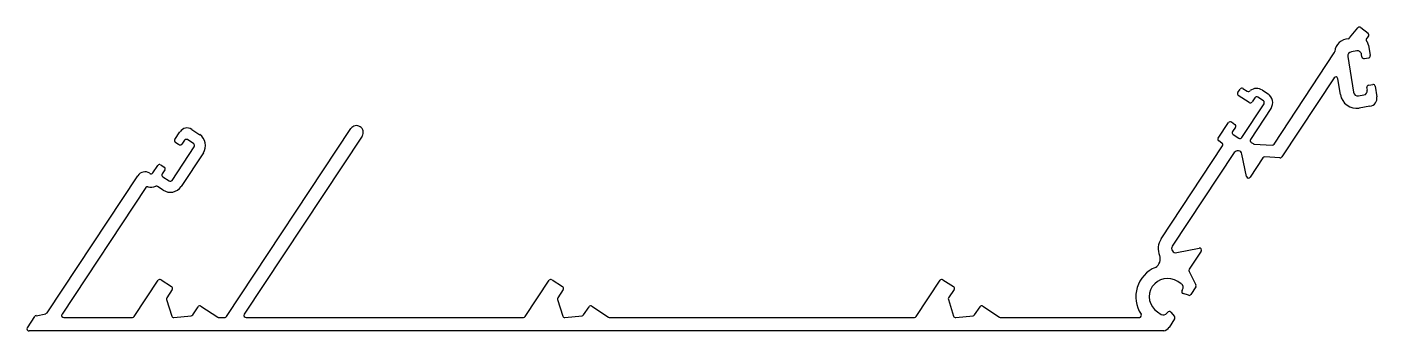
# Model space of a CAD drawing. Extents: x -67 to 93, y 1 to 37.
import ezdxf

# ---------------------------------------------------------------- set-up
doc = ezdxf.new("R2010")
doc.units = 0
doc.layers.add('1', color=4, linetype='CONTINUOUS')

msp = doc.modelspace()

# ---------------------------------------------------------------- linework, layer by layer
at = {"layer": '1', "color": 7}
for p, q in [((89.98, 35.81), (90.96, 37.01)), ((91.31, 37.05), (92.17, 36.36)), ((92.21, 36.01), (92, 35.76)), ((80.99, 23.17), (88.16, 34.04)), ((90.83, 34.26), (90.19, 34.16)), ((91.45, 33.55), (91.4, 33.85)), ((92.24, 34.94), (92.44, 33.71)), ((89.77, 33.58), (90.46, 29.34)), ((92.23, 33.42), (91.74, 33.34)), ((88.13, 31.08), (81.9, 21.65)), ((88.88, 29.08), (88.58, 30.96)), ((76.66, 29.32), (76.94, 29.73)), ((78.02, 28.12), (76.73, 28.97)), ((77.28, 29.8), (77.8, 29.46)), ((79.6, 29.59), (80.27, 29.15)), ((91.03, 28.92), (91.67, 29.03)), ((92.09, 29.6), (92.04, 29.9)), ((92.25, 30.18), (92.74, 30.26)), ((93.03, 30.06), (93.23, 28.82)), ((77.14, 23.97), (79.79, 27.97)), ((80.62, 27.42), (78.18, 23.74)), ((78.7, 28.69), (78.37, 28.19)), ((79.72, 28.31), (79.05, 28.76)), ((92.4, 27.68), (91.12, 27.47)), ((74.34, 23.9), (75.55, 25.74)), ((75.9, 25.81), (76.31, 25.53)), ((-49.88, 23.73), (-49.27, 24.65)), ((-47.88, 24.93), (-46.92, 24.3)), ((-43.72, 2.67), (-28.93, 25.02)), ((-27.59, 24.14), (-41.62, 2.94)), ((76.38, 25.18), (76.05, 24.68)), ((76.12, 24.34), (76.79, 23.9)), ((-50.22, 18.87), (-47.57, 22.87)), ((-49.39, 23.11), (-49.81, 23.39)), ((-48.74, 23.64), (-49.04, 23.18)), ((-47.64, 23.21), (-48.39, 23.71)), ((67.54, 11.92), (74.85, 22.96)), ((74.78, 23.31), (74.41, 23.55)), ((78.25, 23.39), (78.49, 23.24)), ((78.61, 23.19), (80.76, 23.06)), ((-46.49, 22.15), (-49.14, 18.15)), ((76.24, 22.17), (68.87, 11.04)), ((77.69, 19.33), (77.15, 21.99)), ((79.66, 21.54), (78.14, 19.24)), ((81.67, 21.54), (79.89, 21.65)), ((-65.08, 3.12), (-54.29, 19.42)), ((-52.88, 19.71), (-52.85, 19.69)), ((-52.51, 19.76), (-51.92, 20.65)), ((-51.57, 20.72), (-51.15, 20.44)), ((-51.08, 20.1), (-51.39, 19.64)), ((-51.31, 19.29), (-50.57, 18.8)), ((-53.35, 18), (-63.31, 2.94)), ((-51.28, 17.71), (-51.93, 18.14)), ((69.39, 10.27), (72.05, 10.81)), ((72.31, 10.43), (70.89, 8.29)), ((70.88, 8.04), (71.68, 6.44)), ((-54.73, 2.67), (-51.87, 6.98)), ((-51.52, 7.05), (-50.27, 6.23)), ((-8.18, 2.67), (-5.32, 6.98)), ((-4.98, 7.05), (-3.73, 6.23)), ((38.36, 2.67), (41.22, 6.98)), ((41.57, 7.05), (42.82, 6.23)), ((69.94, 6.57), (69.52, 6.85)), ((-50.2, 5.88), (-50.85, 4.91)), ((-3.66, 5.88), (-4.3, 4.91)), ((42.89, 5.88), (42.24, 4.91)), ((70.03, 5.78), (70.09, 5.87)), ((70.79, 5.2), (70.16, 5.4)), ((71.66, 6.19), (71.08, 5.3)), ((-50.88, 4.69), (-50.26, 2.73)), ((-47.76, 2.86), (-47.12, 3.84)), ((-46.77, 3.91), (-44.78, 2.59)), ((-4.33, 4.69), (-3.71, 2.73)), ((-1.22, 2.86), (-0.57, 3.84)), ((-0.22, 3.91), (1.76, 2.6)), ((42.21, 4.69), (42.83, 2.73)), ((45.33, 2.86), (45.98, 3.84)), ((46.32, 3.91), (48.31, 2.6)), ((67.11, 3.22), (67.54, 2.93)), ((-67.44, 1.34), (-66.57, 2.67)), ((-66.41, 2.77), (-65.24, 3.01)), ((-63.08, 2.56), (-54.91, 2.56)), ((-50, 2.56), (-47.95, 2.75)), ((-44.62, 2.56), (-43.91, 2.56)), ((-41.39, 2.56), (-8.37, 2.56)), ((-3.45, 2.56), (-1.4, 2.75)), ((1.92, 2.56), (38.18, 2.56)), ((43.1, 2.56), (45.15, 2.75)), ((48.47, 2.56), (64.98, 2.56)), ((68.23, 3.07), (68.29, 3.16)), ((69.14, 2.38), (68.48, 1.38)), ((68.7, 3.19), (69.13, 2.68)), ((67.85, 0.96), (-67.21, 0.96))]:
    msp.add_line(p, q, dxfattribs=at)
for centre, radius, start, end in [((91.16, 36.85), 0.25, 51, 141), ((89.92, 34.01), 1.71, 92.5605, 174.0915), ((89.79, 35.96), 0.25, 281.6675, 321), ((92.2, 35.6), 0.25, 141, 220.676), ((91.25, 34.78), 1, 9.2, 40.676), ((92.01, 36.16), 0.25, 321, 51), ((87.89, 34.22), 0.326, 327.2978, 354.5183), ((90.27, 33.66), 0.5, 99.2, 189.2), ((90.91, 33.77), 0.497, 8.8592, 99.5408), ((91.7, 33.59), 0.25, 189.2, 279.2), ((92.19, 33.67), 0.25, 279.2, 9.2), ((88.33, 30.92), 0.251, 9.2768, 141.0382), ((76.87, 29.18), 0.25, 146.5, 236.5), ((77.15, 29.6), 0.25, 56.5, 146.5), ((77.94, 29.67), 0.25, 236.5, 326.5), ((78.91, 28.55), 1.25, 56.5, 127.8371), ((79.58, 28.11), 1.25, 326.5, 56.5001), ((90.81, 29.39), 1.95, 189.2, 279.2), ((90.95, 29.42), 0.5, 189.2, 279.2), ((91.59, 29.52), 0.5, 279.2, 9.2), ((92.29, 29.94), 0.25, 99.2, 189.2), ((92.78, 30.02), 0.25, 9.2, 99.2), ((78.16, 28.32), 0.25, 236.5, 326.5), ((78.91, 28.55), 0.25, 56.5, 146.5), ((79.58, 28.11), 0.25, 326.5, 56.5), ((92.24, 28.66), 1, 279.2, 9.2), ((75.76, 25.6), 0.25, 56.5, 146.5), ((-48.43, 24.1), 1, 56.5, 146.5), ((-47.78, 23.01), 1.55, 326.5, 56.5001), ((-28.26, 24.58), 0.8, 326.5, 146.5), ((76.26, 24.55), 0.25, 146.5, 236.5), ((76.18, 25.32), 0.25, 326.5, 56.5), ((-49.67, 23.6), 0.25, 146.5, 236.5), ((-49.25, 23.32), 0.25, 236.5, 326.5), ((-48.53, 23.5), 0.25, 56.5, 146.5), ((-47.78, 23.01), 0.25, 326.5, 56.5), ((74.54, 23.76), 0.25, 146.5, 236.5), ((74.64, 23.1), 0.25, 326.5, 56.5), ((76.93, 24.1), 0.25, 236.5, 326.5), ((78.39, 23.6), 0.25, 146.4999, 236.5), ((78.62, 23.44), 0.25, 236.5, 266.5), ((80.78, 23.31), 0.25, 266.5, 326.5), ((76.66, 21.89), 0.5, 11.5, 146.5), ((79.87, 21.4), 0.25, 86.5, 146.5), ((81.69, 21.79), 0.25, 266.5, 326.5), ((-53.44, 18.86), 1.02, 56.5, 146.5), ((-52.72, 19.89), 0.25, 236.5, 326.5), ((-51.71, 20.51), 0.25, 56.5, 146.5), ((-51.17, 19.5), 0.254, 146.5, 236.5), ((-51.29, 20.24), 0.25, 326.5, 56.5), ((77.94, 19.38), 0.25, 191.5, 326.5), ((-53.13, 17.86), 0.254, 78.4126, 146.5), ((-52.72, 19.89), 1.82, 258.4126, 288.2433), ((-52.07, 17.93), 0.254, 56.5, 108.2433), ((-50.43, 19), 1.55, 236.4999, 326.5), ((-50.43, 19), 0.25, 236.5, 326.5), ((69.29, 10.76), 2.1, 146.5, 203.52), ((66.29, 9.52), 1.15, 299.5203, 20.3569), ((69.29, 10.76), 0.5, 146.5, 281.5), ((72.1, 10.57), 0.25, 326.5, 101.5), ((68.31, 5.03), 3.78, 112.7126, 213.3935), ((71.1, 8.15), 0.25, 146.5, 206.5), ((-51.66, 6.84), 0.25, 56.5144, 146.5), ((-5.12, 6.84), 0.25, 56.5144, 146.5), ((41.43, 6.84), 0.25, 56.5144, 146.5), ((68.31, 5.03), 2.18, 56.5, 236.5), ((69.67, 6.15), 0.5, 326.5, 56.5), ((71.45, 6.33), 0.25, 326.5, 26.5), ((-50.64, 4.77), 0.25, 146.5, 197.5), ((-50.41, 6.02), 0.25, 326.5, 56.5144), ((-4.09, 4.77), 0.25, 146.5, 197.5), ((-3.87, 6.02), 0.25, 326.5, 56.5144), ((42.45, 4.77), 0.25, 146.5, 197.5), ((42.68, 6.02), 0.25, 326.5, 56.5144), ((70.24, 5.64), 0.254, 146.5, 252.6443), ((70.87, 5.44), 0.25, 252.6443, 326.5), ((-46.91, 3.7), 0.25, 56.5144, 146.5), ((-0.36, 3.7), 0.25, 56.5144, 146.5), ((46.18, 3.7), 0.25, 56.5144, 146.5), ((68.5, 3.02), 0.254, 40.3557, 146.5), ((-66.36, 2.53), 0.25, 101.5, 146.5), ((-65.29, 3.26), 0.25, 281.5, 326.5), ((-63.11, 2.8), 0.25, 146.5, 275.5), ((-54.94, 2.8), 0.25, 275.5, 326.5), ((-50.02, 2.8), 0.25, 197.5, 275.5), ((-47.97, 3), 0.25, 275.5, 326.5), ((-44.65, 2.8), 0.25, 236.8661, 275.5), ((-43.93, 2.8), 0.25, 275.5, 326.5), ((-41.41, 2.8), 0.25, 146.5, 275.5), ((-8.39, 2.8), 0.25, 275.5, 326.5), ((-3.47, 2.8), 0.25, 197.5, 275.5), ((-1.42, 3), 0.25, 275.5, 326.5), ((1.9, 2.8), 0.25, 236.5144, 275.5), ((38.16, 2.8), 0.25, 275.5, 326.5), ((43.07, 2.8), 0.25, 197.5, 275.5), ((45.12, 3), 0.25, 275.5, 326.5), ((48.44, 2.8), 0.25, 236.5144, 275.5), ((64.93, 2.82), 0.267, 282.1908, 30.776), ((67.82, 3.35), 0.5, 236.5, 326.5), ((68.93, 2.52), 0.25, 326.5, 40.3557), ((-67.24, 1.2), 0.25, 146.5, 275.5), ((67.65, 1.94), 1, 281.5, 326.5)]:
    msp.add_arc(centre, radius, start, end, dxfattribs=at)

doc.saveas('drawing.dxf')
